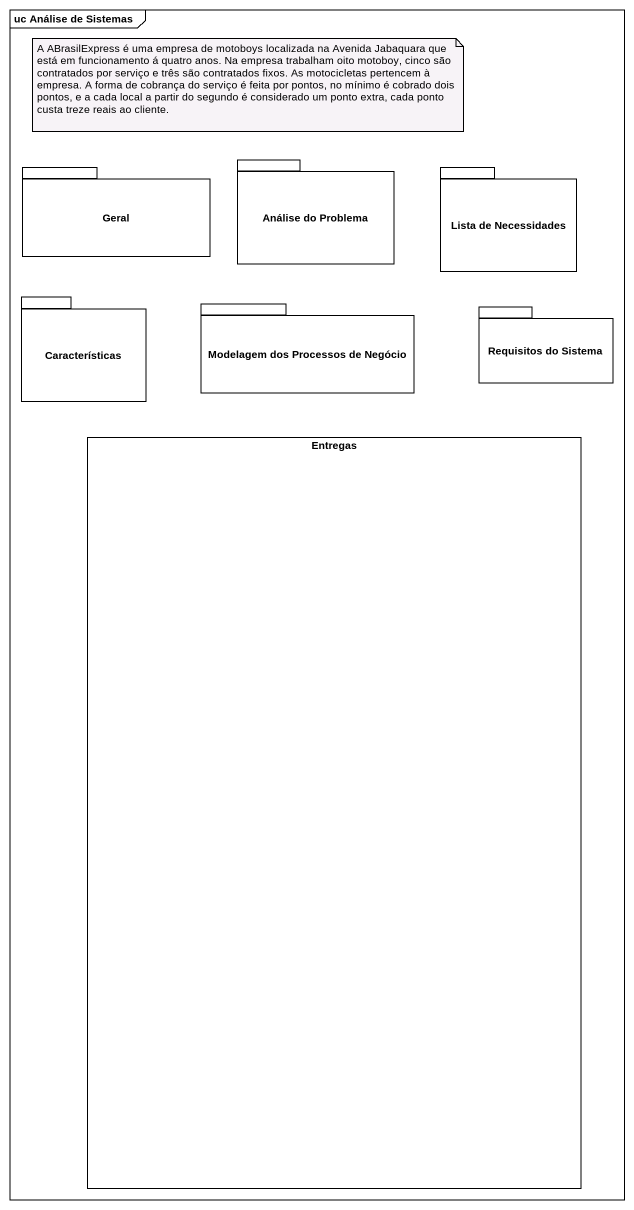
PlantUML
@startuml
mainframe uc Análise de Sistemas
package Geral {
}
package "Análise do Problema" as Análise_do_Problema {
}
package "Lista de Necessidades" as Lista_de_Necessidades {
}
package Características {
}
package "Modelagem dos Processos de Negócio" as Modelagem_dos_Processos_de {
}
package "Requisitos do Sistema" as Requisitos_do_Sistema {
}
rectangle Entregas
note as N1
  A ABrasilExpress é uma empresa de motoboys localizada na Avenida Jabaquara que está em funcionamento á quatro anos. Na empresa trabalham oito motoboy, cinco são contratados por serviço e três são contratados fixos. As motocicletas pertencem à empresa. A forma de cobrança do serviço é feita por pontos, no mínimo é cobrado dois pontos, e a cada local a partir do segundo é considerado um ponto extra, cada ponto custa treze reais ao cliente.
end note
@enduml
